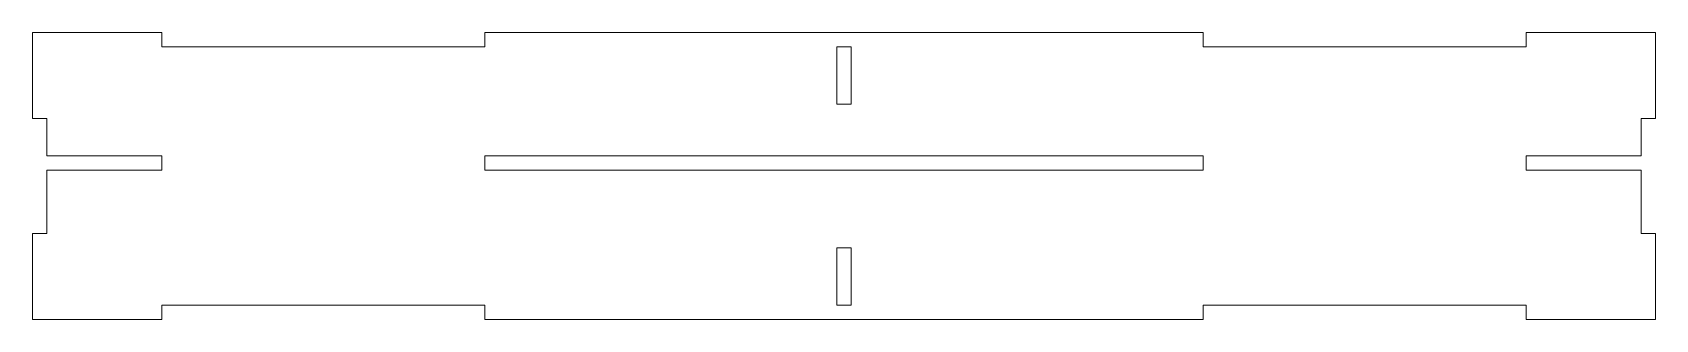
# Model space of a CAD drawing. Header units: millimetres. Extents: x 0 to 565, y 0 to 100.
import ezdxf

# ---------------------------------------------------------------- set-up
doc = ezdxf.new("R2010")
doc.units = ezdxf.units.MM

msp = doc.modelspace()

# ---------------------------------------------------------------- linework, layer by layer
at = {"color": 7, "linetype": 'Continuous', "lineweight": 15}
for p, q in [((45, 100), (0, 100)), ((0, 100), (0, 70)), ((45, 95), (45, 100)), ((407.5, 100), (157.5, 100)), ((157.5, 100), (157.5, 95)), ((407.5, 95), (407.5, 100)), ((565, 100), (520, 100)), ((520, 100), (520, 95)), ((565, 70), (565, 100)), ((157.5, 95), (45, 95)), ((280, 95), (280, 75)), ((285, 95), (280, 95)), ((285, 75), (285, 95)), ((520, 95), (407.5, 95)), ((280, 75), (285, 75)), ((0, 70), (5, 70)), ((5, 70), (5, 57)), ((560, 57), (560, 70)), ((560, 70), (565, 70)), ((5, 57), (45, 57)), ((45, 57), (45, 52)), ((157.5, 57), (157.5, 52)), ((407.5, 57), (157.5, 57)), ((407.5, 52), (407.5, 57)), ((520, 52), (520, 57)), ((520, 57), (560, 57)), ((45, 52), (5, 52)), ((5, 52), (5, 30)), ((157.5, 52), (407.5, 52)), ((560, 52), (520, 52)), ((560, 30), (560, 52)), ((0, 30), (0, 0)), ((5, 30), (0, 30)), ((565, 30), (560, 30)), ((565, 0), (565, 30)), ((280, 25), (280, 5)), ((285, 25), (280, 25)), ((285, 5), (285, 25)), ((0, 0), (45, 0)), ((45, 0), (45, 5)), ((45, 5), (157.5, 5)), ((157.5, 5), (157.5, 0)), ((157.5, 0), (407.5, 0)), ((280, 5), (285, 5)), ((407.5, 0), (407.5, 5)), ((407.5, 5), (520, 5)), ((520, 5), (520, 0)), ((520, 0), (565, 0))]:
    msp.add_line(p, q, dxfattribs=at)

doc.saveas('drawing.dxf')
